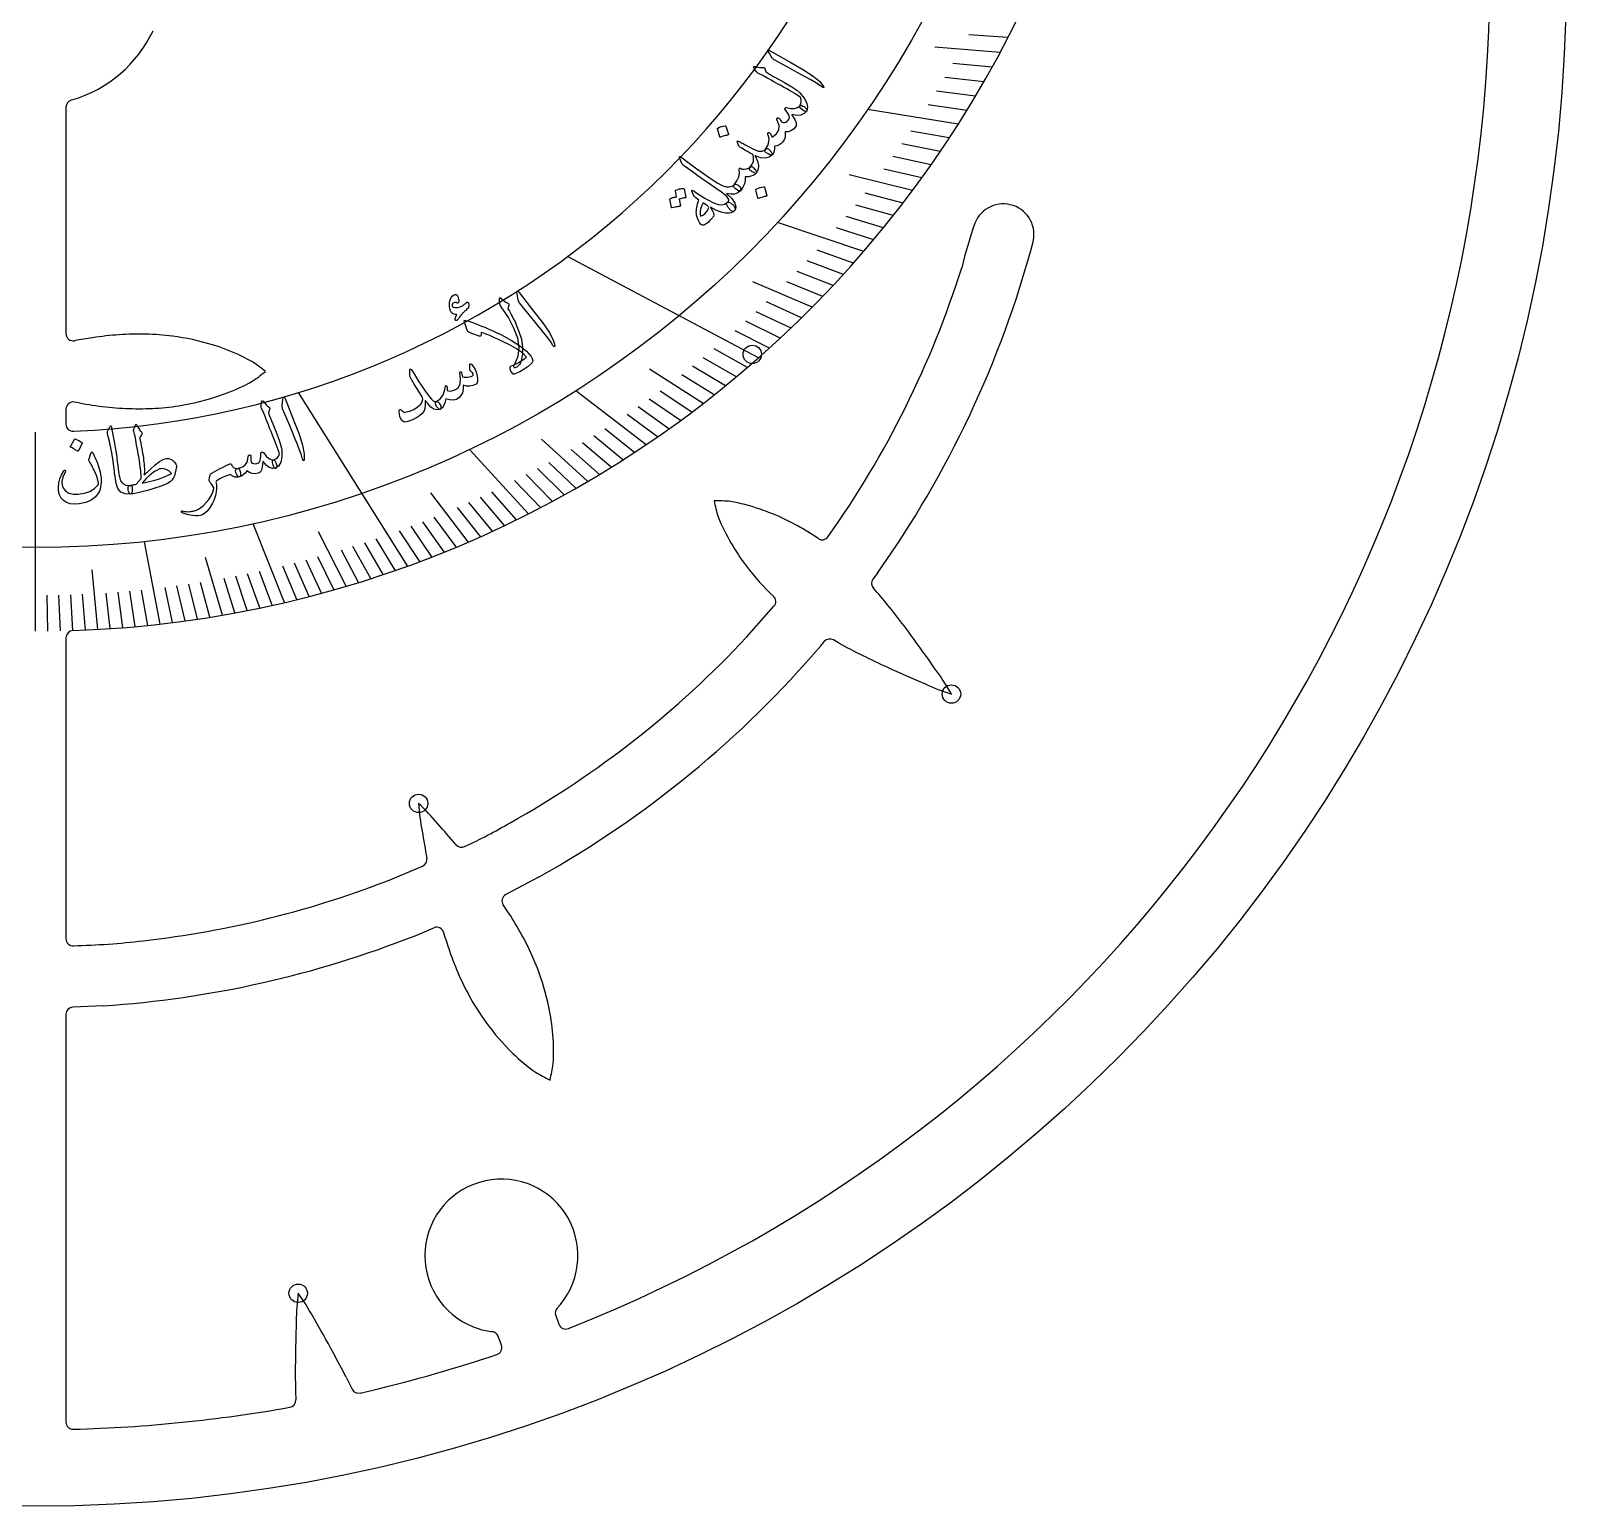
# Model space of a CAD drawing. Header units: millimetres. Extents: x -53 to 53, y -53 to 53.
# Drawn here: x -0.2 to 53.1, y -53.1 to -1.9 of the extents above; entities that cross this region are included whole.
import ezdxf

# ---------------------------------------------------------------- set-up
doc = ezdxf.new("R2010")
doc.units = ezdxf.units.MM
for name, color, linetype in [('CUT_INNER', 6, 'Continuous'), ('CUT_OUTER', 1, 'Continuous'), ('ENGRAVE', 7, 'Continuous'), ('ENGRAVE_FINE', 8, 'Continuous'), ('TEXT', 5, 'Continuous')]:
    doc.layers.add(name, color=color, linetype=linetype)

msp = doc.modelspace()

# ---------------------------------------------------------------- linework, layer by layer
at = {"layer": 'CUT_INNER'}
for points in [[(1.062, -4.579), (1.062, -12.434)], [(1.309, -4.32), (1.242, -4.339)], [(7.065, -13.17), (7.518, -13.4), (7.522, -13.402)], [(1.518, -14.838), (1.359, -14.808)], [(1.062, -15.053), (1.062, -15.572)], [(29.206, -20.739), (29.052, -20.946)], [(24.661, -22.962), (25.616, -21.89)], [(1.062, -22.98), (1.062, -33.413)], [(27.86, -23.157), (27.681, -23.054)], [(12.415, -31.326), (13.43, -30.897)], [(17.474, -31.269), (16.317, -31.884)], [(1.062, -36.039), (1.062, -50.178)], [(2.357, -35.743), (1.301, -35.79)], [(18.212, -46.098), (18.097, -46.225)], [(18.047, -46.478), (18.16, -46.788)], [(16.164, -47.515), (16.051, -47.206)], [(10.781, -48.627), (10.984, -49.038)]]:
    msp.add_lwpolyline(points, dxfattribs=at)
for centre, radius, start, end in [((0, 0), 50.445, 291.4982, 58.0389), ((0, 15.173), 37.926, 271.9691, 359.2045), ((0, 15.173), 31.023, 272.4594, 354.6553), ((0, 0), 4.513, 286.8555, 334.707), ((1.312, -4.579), 0.25, 106.1719, 180), ((33.574, -8.996), 1.062, 343.8981, 158.431), ((48.578, -14.165), 16.93, 160.8304, 166.2849), ((0.003, -0.002), 35.817, 324.6203, 344.9685), ((0.011, -0.004), 33.684, 324.6908, 342.4684), ((1.312, -12.434), 0.25, 180, 280.8331), ((3.52, -23.55), 11.083, 97.9673, 101.2434), ((3.761, -24.683), 12.239, 93.9982, 98.3504), ((3.605, -22.485), 10.035, 88.7065, 93.9852), ((3.628, -21.339), 8.889, 82.7126, 88.6861), ((3.703, -20.765), 8.31, 72.9435, 82.727), ((3.899, -20.152), 7.667, 65.6079, 72.9967), ((3.724, -19.015), 6.777, 51.0587, 55.9136), ((4.307, -9.26), 5.798, 303.6764, 309.3513), ((4.312, -8.334), 6.586, 290.2793, 299.1679), ((1.312, -15.053), 0.25, 79.1669, 180), ((3.981, -1.084), 13.973, 259.8495, 263.6741), ((3.658, -6.45), 8.586, 274.1994, 280.4139), ((3.726, -6.817), 8.212, 280.4125, 290.4485), ((3.65, -4.056), 10.982, 263.6824, 268.5103), ((3.605, -5.671), 9.367, 268.5275, 274.178), ((1.312, -15.572), 0.25, 180.0262, 274.3662), ((30.171, -16.83), 6.777, 191.9061, 196.761), ((23.56, -24.026), 5.798, 84.5239, 90.1988), ((22.971, -24.741), 6.586, 71.1268, 80.0154), ((22.468, -26.287), 8.212, 61.2599, 71.296), ((29.795, -16.354), 6.578, 201.6769, 210.506), ((22.556, -26.158), 8.057, 55.1962, 61.3622), ((31.118, -15.61), 8.096, 210.2932, 217.1377), ((27.292, -19.334), 0.25, 236.6159, 325.9322), ((31.405, -15.392), 8.457, 217.139, 226.6523), ((29.253, -21.095), 0.25, 143.3898, 221.6617), ((19.525, -29.927), 12.89, 38.9657, 42.2472), ((25.43, -21.724), 0.25, 318.3055, 46.8302), ((10.718, -37.172), 24.293, 36.957, 39.1891), ((1.312, -22.98), 0.25, 91.9365, 180), ((-3.516, -47.894), 42.114, 35.6758, 36.9711), ((0, 0), 33.696, 299.2467, 317.0433), ((0, 0), 35.82, 299.1974, 319.5364), ((24.36, -20.748), 3.823, 319.1857, 321.7748), ((27.557, -23.271), 0.25, 60.0332, 140.8475), ((37.349, -6.049), 19.564, 240.9854, 243.7475), ((-24.941, -63.349), 68.531, 34.92329, 35.72602), ((42.541, 4.468), 31.292, 243.7394, 245.4813), ((54.856, 31.439), 60.941, 245.46999, 246.82027), ((24.735, -28.886), 8.074, 29.3221, 36.2089), ((34.222, -17.229), 8.083, 245.4823, 252.3711), ((7.773, -34.634), 8.084, 40.0589, 46.9468), ((21.358, -28.177), 8.085, 183.9048, 190.7829), ((80.337, -18.493), 67.851, 189.49754, 190.29823), ((-37.251, -74.498), 68.217, 40.53888, 41.34742), ((6.27, -11.805), 20.335, 295.0793, 300.0823), ((14.782, -29.997), 0.25, 220.3457, 295.4237), ((13.333, -30.667), 0.25, 292.8814, 10.1011), ((0, 0), 33.696, 276.3654, 291.6196), ((16.434, -32.104), 0.25, 117.9661, 214.6094), ((8.253, -37.856), 9.75, 31.3153, 35.1225), ((13.92, -33.268), 0.25, 16.238, 112.8814), ((7.252, -38.556), 10.97, 26.8806, 31.7192), ((1.312, -33.413), 0.25, 180, 272.5424), ((0.566, -6.344), 27.329, 271.5885, 276.6616), ((0.001, -0.002), 35.818, 273.7731, 291.5709), ((7.474, -18.843), 15.55, 291.486, 294.0978), ((23.945, -30.454), 10.162, 195.6611, 199.4523), ((24.74, -30.244), 10.982, 199.1062, 203.9341), ((8.687, -37.825), 9.359, 21.2036, 26.8633), ((9.53, -37.502), 8.457, 11.7153, 21.2286), ((23.262, -30.897), 9.367, 203.9512, 209.6018), ((22.582, -31.28), 8.586, 209.6231, 215.8377), ((1.312, -36.039), 0.25, 92.5424, 180), ((9.883, -37.429), 8.096, 4.8695, 11.714), ((22.279, -31.499), 8.212, 215.8362, 225.8722), ((11.397, -37.324), 6.578, 356.2532, 5.0823), ((21.161, -32.679), 6.586, 225.7031, 234.5917), ((11.262, -36.733), 6.777, 346.4824, 351.3373), ((20.322, -33.072), 5.798, 239.1002, 244.775), ((16.164, -44.409), 2.655, 320.4927, 252.9927), ((17.122, -46.76), 8.074, 172.5366, 179.4239), ((2.533, -50.421), 8.095, 28.6999, 35.5787), ((18.282, -46.393), 0.25, 137.8125, 200), ((77.543, -48.905), 68.531, 178.13833, 178.94106), ((-43.125, -77.037), 60.941, 28.68504, 30.03531), ((18.395, -46.703), 0.25, 200, 291.6211), ((16.111, -44.619), 2.439, 252.7435, 263.9386), ((15.816, -47.291), 0.25, 20, 81.5625), ((51.13, -48.454), 42.114, 178.8909, 180.1861), ((-17.112, -62.811), 31.292, 26.9544, 28.6963), ((0.026, -0.101), 50.341, 283.3577, 288.5101), ((15.929, -47.6), 0.25, 288.457, 20), ((30.124, -48.559), 21.108, 180.0876, 182.3177), ((8.784, -49.42), 0.25, 280.0195, 1.8502), ((11.208, -48.927), 0.25, 206.2748, 282.832), ((3.971, -16.952), 33.035, 282.7538, 283.4529), ((0.007, -0.069), 50.376, 271.4925, 280.0839), ((1.312, -50.178), 0.25, 180, 271.582)]:
    msp.add_arc(centre, radius, start, end, dxfattribs=at)
at = {"layer": 'CUT_OUTER'}
msp.add_circle((0, 0), 53.1, dxfattribs=at)
at = {"layer": 'ENGRAVE'}
for points in [[(32.007, -5.172), (28.867, -4.665)], [(28.731, -9.584), (25.737, -8.585)], [(25.084, -13.273), (18.454, -9.764)], [(12.907, -20.489), (9.121, -14.479)], [(21.18, -16.288), (18.745, -14.415)], [(0, -22.753), (0, -15.85)], [(17.101, -18.678), (15.061, -16.45)], [(8.64, -21.755), (7.557, -19.029)], [(4.33, -22.505), (3.78, -19.649)]]:
    msp.add_lwpolyline(points, dxfattribs=at)
for centre, radius in [((0, 15.174), 35.027), ((24.865, -13.154), 0.319), ((31.775, -24.933), 0.319), ((13.292, -28.726), 0.319), ((9.116, -45.711), 0.319)]:
    msp.add_circle(centre, radius, dxfattribs=at)
at = {"layer": 'ENGRAVE_FINE'}
for points in [[(33.733, -2.162), (32.376, -2.075)], [(33.46, -2.683), (31.196, -2.501)], [(33.181, -3.196), (31.828, -3.066)], [(32.896, -3.702), (31.546, -3.55)], [(32.605, -4.2), (31.258, -4.026)], [(32.309, -4.69), (30.965, -4.495)], [(31.388, -6.114), (30.058, -5.855)], [(31.7, -5.647), (30.365, -5.409)], [(31.071, -6.574), (29.746, -6.294)], [(30.75, -7.027), (29.43, -6.725)], [(30.424, -7.471), (28.23, -6.932)], [(29.759, -8.338), (28.459, -7.974)], [(30.094, -7.909), (28.786, -7.565)], [(29.42, -8.761), (28.127, -8.376)], [(29.078, -9.176), (27.792, -8.77)], [(28.381, -9.985), (27.112, -9.538)], [(28.027, -10.378), (26.767, -9.911)], [(26.946, -11.516), (24.889, -10.636)], [(27.31, -11.143), (26.068, -10.637)], [(27.67, -10.764), (26.419, -10.277)], [(26.21, -12.239), (24.999, -11.674)], [(26.579, -11.881), (25.358, -11.335)], [(25.837, -12.591), (24.637, -12.006)], [(25.462, -12.935), (24.273, -12.331)], [(24.321, -13.928), (23.168, -13.268)], [(24.704, -13.604), (23.539, -12.962)], [(23.158, -14.861), (21.3, -13.669)], [(23.936, -14.246), (22.796, -13.567)], [(23.548, -14.557), (22.422, -13.86)], [(22.373, -15.451), (21.288, -14.702)], [(22.767, -15.159), (21.667, -14.428)], [(21.579, -16.015), (20.524, -15.232)], [(21.977, -15.736), (20.906, -14.97)], [(20.779, -16.554), (19.754, -15.737)], [(19.158, -17.558), (17.556, -16.09)], [(19.566, -17.316), (18.589, -16.452)], [(19.972, -17.068), (18.978, -16.219)], [(20.376, -16.814), (19.367, -15.981)], [(18.749, -17.794), (17.806, -16.899)], [(17.515, -18.466), (16.624, -17.527)], [(17.928, -18.248), (17.019, -17.323)], [(18.339, -18.024), (17.413, -17.114)], [(15.016, -19.654), (13.717, -17.954)], [(16.27, -19.085), (15.434, -18.105)], [(16.686, -18.885), (15.832, -17.918)], [(15.435, -19.47), (14.637, -18.463)], [(15.853, -19.28), (15.036, -18.287)], [(13.753, -20.171), (13.034, -19.116)], [(14.175, -20.004), (13.436, -18.961)], [(14.596, -19.832), (13.837, -18.8)], [(10.781, -21.188), (9.825, -19.309)], [(12.059, -20.785), (11.422, -19.687)], [(12.483, -20.639), (11.825, -19.552)], [(13.331, -20.333), (12.632, -19.267)], [(6.489, -22.194), (5.904, -20.192)], [(10.354, -21.312), (9.802, -20.176)], [(11.207, -21.059), (10.613, -19.942)], [(11.633, -20.924), (11.017, -19.817)], [(2.166, -22.691), (1.969, -20.628)], [(7.78, -21.946), (7.361, -20.764)], [(8.21, -21.853), (7.769, -20.678)], [(9.069, -21.652), (8.583, -20.492)], [(9.498, -21.544), (8.99, -20.392)], [(9.926, -21.431), (9.396, -20.286)], [(4.762, -22.453), (4.503, -21.233)], [(5.194, -22.395), (4.912, -21.18)], [(5.626, -22.333), (5.321, -21.122)], [(6.057, -22.266), (5.729, -21.06)], [(6.92, -22.116), (6.546, -20.921)], [(7.35, -22.034), (6.954, -20.845)], [(0.433, -22.75), (0.41, -21.508)], [(0.867, -22.743), (0.819, -21.501)], [(1.3, -22.73), (1.229, -21.489)], [(1.733, -22.713), (1.638, -21.474)], [(2.599, -22.663), (2.457, -21.428)], [(3.032, -22.631), (2.867, -21.398)], [(3.465, -22.594), (3.276, -21.364)], [(3.897, -22.552), (3.685, -21.325)]]:
    msp.add_lwpolyline(points, dxfattribs=at)
at = {"layer": 'TEXT'}
for points in [[(25.448, -2.7), (25.415, -2.639), (25.411, -2.607), (25.437, -2.603), (25.492, -2.626), (26.206, -3.033), (26.644, -3.282), (26.98, -3.502), (27.212, -3.694), (27.34, -3.858), (27.347, -3.877), (27.349, -3.89), (27.345, -3.898), (27.335, -3.901), (27.324, -3.9), (27.311, -3.896), (27.297, -3.889), (27.281, -3.879), (27.163, -3.796), (27.033, -3.714), (26.892, -3.632), (26.741, -3.55), (26.702, -3.528), (26.595, -3.47), (26.422, -3.375), (26.181, -3.243), (25.646, -2.953), (25.619, -2.935), (25.596, -2.917), (25.576, -2.897), (25.561, -2.877)], [(25.015, -3.358), (24.983, -3.309), (24.959, -3.27), (24.94, -3.241), (24.928, -3.223), (24.92, -3.211), (24.917, -3.2), (24.918, -3.189), (24.922, -3.18), (24.931, -3.172), (24.942, -3.167), (24.954, -3.167), (24.97, -3.171), (25.043, -3.193), (25.114, -3.205), (25.182, -3.209), (25.247, -3.205), (25.267, -3.205), (25.284, -3.213), (25.297, -3.229), (25.307, -3.253), (25.349, -3.371), (25.39, -3.394), (25.429, -3.417), (25.468, -3.44), (25.506, -3.462), (25.544, -3.483), (25.581, -3.504), (25.617, -3.525), (25.653, -3.545), (25.982, -3.729), (26.236, -3.879), (26.413, -3.995), (26.513, -4.077), (26.666, -4.266), (26.756, -4.436), (26.786, -4.585), (26.753, -4.714), (26.751, -4.717), (26.749, -4.72), (26.747, -4.723), (26.745, -4.725), (26.718, -4.73), (26.676, -4.715), (26.619, -4.679), (26.546, -4.623), (26.521, -4.601), (26.507, -4.578), (26.504, -4.556), (26.512, -4.535), (26.549, -4.456), (26.567, -4.381), (26.565, -4.309), (26.543, -4.24), (26.485, -4.201), (26.418, -4.158), (26.341, -4.111), (26.256, -4.061), (26.162, -4.006), (26.06, -3.948), (25.95, -3.887), (25.831, -3.821), (25.716, -3.755), (25.612, -3.697), (25.519, -3.645), (25.438, -3.6), (25.369, -3.562), (25.312, -3.53), (25.266, -3.504), (25.233, -3.484), (25.061, -3.397), (25.045, -3.386), (25.032, -3.376), (25.022, -3.367), (25.015, -3.358)], [(25.414, -5.554), (25.407, -5.534), (25.402, -5.516), (25.402, -5.5), (25.405, -5.486), (25.411, -5.474), (25.42, -5.466), (25.432, -5.461), (25.447, -5.46), (25.463, -5.464), (25.478, -5.473), (25.492, -5.489), (25.505, -5.511), (25.51, -5.524), (25.515, -5.536), (25.521, -5.549), (25.528, -5.562), (25.534, -5.575), (25.54, -5.589), (25.546, -5.603), (25.551, -5.618), (25.707, -5.502), (25.79, -5.366), (25.799, -5.212), (25.735, -5.04), (25.727, -5.021), (25.723, -5.003), (25.721, -4.988), (25.723, -4.975), (25.728, -4.963), (25.737, -4.954), (25.748, -4.949), (25.762, -4.946), (25.777, -4.948), (25.791, -4.955), (25.804, -4.967), (25.817, -4.985), (25.845, -5.029), (25.871, -5.063), (25.894, -5.088), (25.915, -5.104), (25.951, -5.117), (25.989, -5.116), (26.03, -5.1), (26.073, -5.069), (26.112, -5.03), (26.138, -4.99), (26.152, -4.95), (26.153, -4.91), (26.14, -4.864), (26.111, -4.808), (26.065, -4.74), (26.004, -4.66), (25.997, -4.65), (25.995, -4.639), (25.998, -4.626), (26.007, -4.612), (26.018, -4.6), (26.03, -4.593), (26.043, -4.59), (26.056, -4.591), (26.205, -4.622), (26.331, -4.622), (26.434, -4.593), (26.514, -4.532), (26.533, -4.521), (26.557, -4.519), (26.587, -4.526), (26.623, -4.542), (26.66, -4.562), (26.692, -4.583), (26.717, -4.606), (26.737, -4.63), (26.753, -4.655), (26.761, -4.678), (26.762, -4.696), (26.756, -4.712), (26.661, -4.803), (26.545, -4.855), (26.407, -4.867), (26.247, -4.837), (26.239, -4.836), (26.234, -4.837), (26.234, -4.842), (26.237, -4.851), (26.293, -4.933), (26.337, -5.004), (26.368, -5.063), (26.387, -5.111), (26.394, -5.152), (26.393, -5.192), (26.384, -5.228), (26.366, -5.263), (26.291, -5.348), (26.205, -5.406), (26.109, -5.436), (26.003, -5.44), (26.012, -5.536), (26.001, -5.627), (25.97, -5.712), (25.919, -5.79), (25.856, -5.854), (25.788, -5.899), (25.715, -5.925), (25.636, -5.931), (25.637, -6.019), (25.624, -6.099), (25.597, -6.17), (25.556, -6.231), (25.526, -6.245), (25.48, -6.235), (25.416, -6.203), (25.334, -6.147), (25.314, -6.125), (25.305, -6.1), (25.309, -6.071), (25.325, -6.038), (25.404, -5.906), (25.445, -5.781), (25.449, -5.664), (25.414, -5.554)], [(23.659, -5.331), (23.659, -5.325), (23.661, -5.319), (23.665, -5.314), (23.671, -5.307), (23.732, -5.278), (23.794, -5.254), (23.859, -5.237), (23.926, -5.226), (23.934, -5.227), (23.941, -5.229), (23.945, -5.234), (23.948, -5.241), (24.042, -5.521), (24.043, -5.53), (24.04, -5.536), (24.031, -5.541), (24.019, -5.544), (24.008, -5.546), (23.991, -5.551), (23.968, -5.557), (23.939, -5.565), (23.904, -5.575), (23.862, -5.587), (23.814, -5.601), (23.759, -5.618), (23.751, -5.62), (23.745, -5.619), (23.742, -5.616), (23.74, -5.61)], [(24.433, -5.963), (24.423, -5.952), (24.411, -5.934), (24.397, -5.908), (24.382, -5.875), (24.369, -5.841), (24.358, -5.814), (24.35, -5.793), (24.346, -5.778), (24.348, -5.76), (24.358, -5.752), (24.375, -5.753), (24.401, -5.765), (24.417, -5.774), (24.437, -5.785), (24.46, -5.797), (24.487, -5.811), (24.517, -5.826), (24.549, -5.844), (24.583, -5.863), (24.62, -5.884), (24.779, -5.967), (24.907, -6.031), (25.006, -6.076), (25.076, -6.101), (25.147, -6.111), (25.212, -6.104), (25.272, -6.08), (25.325, -6.038), (25.34, -6.026), (25.357, -6.019), (25.375, -6.016), (25.395, -6.018), (25.417, -6.024), (25.438, -6.036), (25.458, -6.054), (25.476, -6.077), (25.52, -6.134), (25.548, -6.178), (25.56, -6.211), (25.556, -6.231), (25.447, -6.316), (25.313, -6.35), (25.154, -6.333), (24.972, -6.264), (24.965, -6.262), (24.961, -6.263), (24.96, -6.265), (24.963, -6.27), (25.044, -6.447), (25.079, -6.605), (25.07, -6.743), (25.015, -6.862), (25.004, -6.871), (24.991, -6.876), (24.975, -6.875), (24.955, -6.868), (24.93, -6.856), (24.9, -6.839), (24.864, -6.817), (24.823, -6.792), (24.786, -6.762), (24.768, -6.73), (24.77, -6.697), (24.789, -6.663), (24.862, -6.554), (24.904, -6.447), (24.914, -6.339), (24.894, -6.232), (24.886, -6.224), (24.867, -6.212), (24.837, -6.195), (24.794, -6.173), (24.768, -6.16), (24.737, -6.143), (24.7, -6.122), (24.657, -6.097), (24.61, -6.069), (24.556, -6.037), (24.498, -6.001), (24.433, -5.963)], [(24.022, -8.041), (23.992, -7.988), (23.977, -7.945), (23.977, -7.912), (23.992, -7.889), (24.02, -7.864), (24.039, -7.841), (24.05, -7.82), (24.053, -7.801), (24.034, -7.746), (23.985, -7.683), (23.906, -7.611), (23.799, -7.531), (23.539, -7.351), (23.309, -7.19), (23.108, -7.048), (22.935, -6.925), (22.791, -6.822), (22.676, -6.739), (22.588, -6.677), (22.529, -6.634), (22.492, -6.604), (22.462, -6.578), (22.44, -6.554), (22.426, -6.534), (22.35, -6.363), (22.34, -6.316), (22.342, -6.29), (22.358, -6.285), (22.386, -6.301), (22.681, -6.522), (22.945, -6.715), (23.177, -6.881), (23.376, -7.018), (23.542, -7.129), (23.676, -7.213), (23.777, -7.271), (23.845, -7.302), (23.973, -7.337), (24.081, -7.343), (24.17, -7.321), (24.24, -7.271), (24.262, -7.255), (24.29, -7.25), (24.323, -7.256), (24.361, -7.273), (24.392, -7.292), (24.419, -7.316), (24.442, -7.345), (24.46, -7.378), (24.47, -7.409), (24.474, -7.436), (24.471, -7.458), (24.46, -7.475), (24.366, -7.551), (24.254, -7.592), (24.124, -7.598), (23.977, -7.571), (24.154, -7.749), (24.261, -7.905), (24.299, -8.037), (24.269, -8.146), (24.253, -8.166), (24.237, -8.181), (24.22, -8.191), (24.202, -8.196), (24.18, -8.195), (24.158, -8.188), (24.134, -8.173), (24.111, -8.151), (24.099, -8.137), (24.087, -8.123), (24.076, -8.109), (24.064, -8.096), (24.053, -8.082), (24.042, -8.069), (24.032, -8.055), (24.022, -8.041)], [(24.789, -6.663), (24.813, -6.648), (24.833, -6.639), (24.848, -6.636), (24.859, -6.639), (24.872, -6.647), (24.886, -6.658), (24.902, -6.673), (24.919, -6.692), (24.971, -6.755), (25.004, -6.804), (25.019, -6.839), (25.015, -6.862), (24.944, -6.922), (24.855, -6.965), (24.746, -6.991), (24.619, -7), (24.621, -7.119), (24.595, -7.239), (24.541, -7.358), (24.458, -7.478), (24.445, -7.487), (24.43, -7.49), (24.412, -7.486), (24.391, -7.476), (24.27, -7.401), (24.256, -7.392), (24.245, -7.38), (24.235, -7.363), (24.228, -7.343), (24.224, -7.324), (24.225, -7.307), (24.229, -7.29), (24.237, -7.274), (24.334, -7.131), (24.395, -6.998), (24.42, -6.873), (24.41, -6.757), (24.407, -6.743), (24.408, -6.729), (24.413, -6.716), (24.421, -6.705), (24.431, -6.696), (24.442, -6.693), (24.453, -6.695), (24.464, -6.702), (24.473, -6.71), (24.482, -6.716), (24.491, -6.721), (24.498, -6.724), (24.586, -6.727), (24.664, -6.717), (24.732, -6.696), (24.789, -6.663)], [(22.202, -7.484), (22.202, -7.479), (22.204, -7.473), (22.209, -7.467), (22.216, -7.462), (22.247, -7.448), (22.279, -7.436), (22.31, -7.426), (22.342, -7.417), (22.375, -7.409), (22.408, -7.404), (22.441, -7.4), (22.476, -7.397), (22.484, -7.398), (22.491, -7.402), (22.496, -7.408), (22.499, -7.416), (22.567, -7.707), (22.566, -7.712), (22.561, -7.717), (22.553, -7.72), (22.541, -7.723), (22.532, -7.723), (22.517, -7.726), (22.498, -7.729), (22.474, -7.734), (22.445, -7.741), (22.411, -7.749), (22.371, -7.759), (22.326, -7.77), (22.373, -7.998), (22.374, -8.006), (22.369, -8.012), (22.361, -8.017), (22.348, -8.018), (22.336, -8.02), (22.319, -8.023), (22.295, -8.027), (22.265, -8.033), (22.229, -8.039), (22.186, -8.048), (22.137, -8.059), (22.08, -8.071), (22.073, -8.071), (22.068, -8.069), (22.065, -8.065), (22.064, -8.059), (22.011, -7.772), (22.011, -7.766), (22.013, -7.76), (22.018, -7.755), (22.025, -7.749), (22.051, -7.737), (22.077, -7.726), (22.104, -7.717), (22.131, -7.71), (22.159, -7.703), (22.186, -7.699), (22.214, -7.695), (22.242, -7.693)], [(24.99, -7.45), (24.99, -7.444), (24.992, -7.438), (24.997, -7.432), (25.004, -7.425), (25.068, -7.393), (25.134, -7.368), (25.202, -7.349), (25.272, -7.337), (25.28, -7.337), (25.287, -7.34), (25.292, -7.345), (25.294, -7.352), (25.375, -7.643), (25.375, -7.651), (25.371, -7.658), (25.362, -7.663), (25.349, -7.667), (25.337, -7.669), (25.319, -7.674), (25.295, -7.681), (25.265, -7.689), (25.228, -7.7), (25.184, -7.714), (25.134, -7.729), (25.076, -7.748), (25.068, -7.75), (25.062, -7.749), (25.058, -7.745), (25.057, -7.739)], [(23.557, -7.91), (23.684, -7.954), (23.799, -7.965), (23.902, -7.943), (23.992, -7.889), (24.017, -7.875), (24.047, -7.872), (24.081, -7.881), (24.118, -7.902), (24.136, -7.915), (24.154, -7.929), (24.171, -7.944), (24.188, -7.959), (24.205, -7.976), (24.22, -7.994), (24.234, -8.013), (24.246, -8.034), (24.265, -8.07), (24.276, -8.1), (24.278, -8.124), (24.271, -8.143), (24.231, -8.184), (24.186, -8.217), (24.135, -8.241), (24.078, -8.257), (23.939, -8.259), (23.782, -8.223), (23.607, -8.151), (23.413, -8.042), (23.48, -8.155), (23.519, -8.248), (23.531, -8.321), (23.516, -8.374), (23.501, -8.396), (23.484, -8.418), (23.465, -8.441), (23.445, -8.464), (23.423, -8.488), (23.398, -8.512), (23.372, -8.537), (23.344, -8.563), (23.291, -8.609), (23.248, -8.641), (23.214, -8.661), (23.19, -8.667), (23.14, -8.667), (23.099, -8.655), (23.068, -8.634), (23.046, -8.602), (22.994, -8.487), (22.957, -8.395), (22.934, -8.327), (22.926, -8.281), (22.925, -8.229), (22.927, -8.175), (22.933, -8.118), (22.942, -8.059), (22.955, -7.998), (22.971, -7.934), (22.99, -7.868), (23.013, -7.8), (22.904, -7.72), (22.892, -7.709), (22.881, -7.7), (22.87, -7.691), (22.861, -7.683), (22.853, -7.675), (22.846, -7.668), (22.841, -7.661), (22.838, -7.654), (22.774, -7.496), (22.768, -7.472), (22.779, -7.463), (22.805, -7.469), (22.846, -7.489), (22.941, -7.557), (23.035, -7.62), (23.126, -7.678), (23.216, -7.732), (23.305, -7.783), (23.391, -7.829), (23.475, -7.871), (23.557, -7.91)], [(23.16, -7.899), (23.148, -7.921), (23.136, -7.944), (23.124, -7.968), (23.112, -7.994), (23.101, -8.02), (23.091, -8.049), (23.082, -8.079), (23.074, -8.112), (23.067, -8.143), (23.061, -8.175), (23.058, -8.206), (23.057, -8.237), (23.058, -8.267), (23.061, -8.297), (23.066, -8.327), (23.074, -8.355), (23.153, -8.326), (23.226, -8.273), (23.292, -8.196), (23.351, -8.095), (23.355, -8.073), (23.349, -8.05), (23.335, -8.025), (23.311, -7.998)], [(15.003, -11.562), (14.971, -11.589), (14.942, -11.614), (14.915, -11.637), (14.89, -11.659), (14.868, -11.679), (14.849, -11.697), (14.833, -11.713), (14.819, -11.729), (14.806, -11.744), (14.79, -11.764), (14.772, -11.787), (14.752, -11.813), (14.728, -11.844), (14.702, -11.878), (14.674, -11.916), (14.644, -11.957), (14.63, -11.972), (14.616, -11.98), (14.601, -11.981), (14.585, -11.974), (14.563, -11.948), (14.562, -11.906), (14.579, -11.847), (14.615, -11.772), (14.554, -11.769), (14.504, -11.758), (14.463, -11.738), (14.433, -11.711), (14.396, -11.647), (14.373, -11.569), (14.364, -11.477), (14.368, -11.37), (14.387, -11.266), (14.419, -11.184), (14.464, -11.123), (14.523, -11.083), (14.563, -11.073), (14.598, -11.08), (14.627, -11.103), (14.651, -11.142), (14.669, -11.189), (14.681, -11.234), (14.687, -11.278), (14.687, -11.321), (14.681, -11.354), (14.67, -11.373), (14.653, -11.379), (14.63, -11.371), (14.601, -11.357), (14.572, -11.351), (14.545, -11.352), (14.518, -11.361), (14.492, -11.374), (14.473, -11.393), (14.46, -11.415), (14.453, -11.441), (14.453, -11.469), (14.46, -11.491), (14.475, -11.507), (14.497, -11.516), (14.569, -11.529), (14.647, -11.525), (14.729, -11.504), (14.817, -11.466), (14.824, -11.462), (14.832, -11.457), (14.84, -11.45), (14.849, -11.443), (14.858, -11.435), (14.868, -11.426), (14.879, -11.416), (14.89, -11.406), (14.903, -11.395), (14.915, -11.386), (14.925, -11.377), (14.934, -11.369), (14.941, -11.362), (14.949, -11.356), (14.955, -11.351), (14.961, -11.348), (14.973, -11.342), (14.984, -11.341), (14.995, -11.343), (15.005, -11.35), (15.013, -11.356), (15.019, -11.364), (15.023, -11.371), (15.026, -11.38), (15.029, -11.447), (15.027, -11.5), (15.018, -11.538), (15.003, -11.562)], [(16.709, -11.054), (16.701, -10.986), (16.71, -10.954), (16.735, -10.96), (16.777, -11.002), (17.282, -11.651), (17.592, -12.049), (17.818, -12.38), (17.96, -12.646), (18.016, -12.847), (18.015, -12.867), (18.011, -12.88), (18.005, -12.885), (17.995, -12.884), (17.985, -12.879), (17.974, -12.87), (17.964, -12.859), (17.953, -12.844), (17.875, -12.722), (17.787, -12.596), (17.688, -12.467), (17.579, -12.334), (17.551, -12.298), (17.475, -12.204), (17.351, -12.05), (17.179, -11.836), (16.795, -11.363), (16.777, -11.337), (16.762, -11.311), (16.752, -11.286), (16.745, -11.261)], [(16.85, -13.381), (16.827, -13.446), (16.793, -13.502), (16.749, -13.551), (16.695, -13.592), (16.66, -13.609), (16.633, -13.618), (16.614, -13.617), (16.602, -13.607), (16.597, -13.588), (16.6, -13.564), (16.612, -13.533), (16.632, -13.497), (16.751, -13.217), (16.784, -12.914), (16.733, -12.588), (16.598, -12.239), (16.505, -12.056), (16.405, -11.877), (16.297, -11.704), (16.183, -11.534), (16.149, -11.485), (16.126, -11.445), (16.111, -11.413), (16.106, -11.389), (16.105, -11.355), (16.103, -11.325), (16.102, -11.299), (16.1, -11.276), (16.099, -11.257), (16.098, -11.242), (16.097, -11.231), (16.097, -11.223), (16.099, -11.211), (16.103, -11.203), (16.109, -11.196), (16.116, -11.192), (16.126, -11.19), (16.135, -11.191), (16.143, -11.194), (16.149, -11.199), (16.216, -11.262), (16.273, -11.31), (16.322, -11.344), (16.361, -11.363), (16.391, -11.375), (16.41, -11.394), (16.418, -11.417), (16.417, -11.446), (16.391, -11.576), (16.442, -11.656), (16.492, -11.741), (16.541, -11.831), (16.589, -11.926), (16.636, -12.026), (16.682, -12.131), (16.728, -12.241), (16.773, -12.356), (16.856, -12.626), (16.897, -12.887), (16.895, -13.139), (16.85, -13.381)], [(16.495, -13.564), (16.601, -13.515), (16.695, -13.468), (16.779, -13.424), (16.851, -13.382), (16.912, -13.343), (16.963, -13.307), (17.003, -13.275), (17.033, -13.245), (16.904, -13.112), (16.714, -12.974), (16.463, -12.83), (16.153, -12.678), (16.035, -12.624), (15.927, -12.575), (15.828, -12.53), (15.737, -12.491), (15.655, -12.458), (15.582, -12.43), (15.519, -12.407), (15.464, -12.39), (15.464, -12.49), (15.451, -12.509), (15.435, -12.52), (15.414, -12.522), (15.39, -12.516), (15.076, -12.407), (15.044, -12.391), (15.017, -12.37), (14.996, -12.343), (14.98, -12.311), (14.88, -12.034), (14.873, -12.015), (14.872, -11.999), (14.875, -11.987), (14.882, -11.98), (14.934, -11.976), (15.032, -11.999), (15.177, -12.049), (15.37, -12.125), (15.478, -12.169), (15.584, -12.213), (15.687, -12.257), (15.787, -12.301), (15.885, -12.345), (15.98, -12.39), (16.073, -12.434), (16.163, -12.479), (16.514, -12.671), (16.804, -12.857), (17.03, -13.041), (17.191, -13.224), (17.232, -13.297), (17.25, -13.361), (17.246, -13.415), (17.218, -13.461), (17.095, -13.571), (16.955, -13.67), (16.8, -13.756), (16.628, -13.831), (16.612, -13.837), (16.598, -13.839), (16.585, -13.838), (16.575, -13.834), (16.522, -13.785), (16.486, -13.732), (16.469, -13.675), (16.469, -13.614), (16.473, -13.594), (16.478, -13.579), (16.485, -13.569), (16.495, -13.564)], [(13.909, -14.791), (13.936, -14.791), (13.961, -14.8), (13.985, -14.816), (14.007, -14.841), (14.029, -14.874), (14.046, -14.907), (14.059, -14.941), (14.066, -14.976), (14.068, -15.007), (14.063, -15.032), (14.053, -15.051), (14.036, -15.063), (13.931, -15.081), (13.826, -15.053), (13.719, -14.978), (13.61, -14.858), (13.593, -14.836), (13.579, -14.818), (13.566, -14.802), (13.556, -14.789), (13.549, -14.779), (13.543, -14.771), (13.54, -14.767), (13.539, -14.766), (13.53, -14.759), (13.524, -14.758), (13.522, -14.764), (13.522, -14.777), (13.522, -14.917), (13.505, -15.035), (13.47, -15.131), (13.417, -15.204), (13.327, -15.282), (13.214, -15.355), (13.078, -15.423), (12.917, -15.485), (12.798, -15.498), (12.708, -15.444), (12.647, -15.323), (12.614, -15.138), (12.615, -15.114), (12.619, -15.094), (12.628, -15.079), (12.64, -15.069), (12.655, -15.065), (12.67, -15.067), (12.685, -15.075), (12.7, -15.091), (12.733, -15.124), (12.764, -15.146), (12.796, -15.158), (12.827, -15.157), (12.982, -15.117), (13.122, -15.06), (13.246, -14.985), (13.353, -14.893), (13.394, -14.841), (13.421, -14.784), (13.434, -14.721), (13.432, -14.652), (13.419, -14.626), (13.383, -14.566), (13.324, -14.472), (13.243, -14.345), (13.201, -14.277), (13.163, -14.216), (13.129, -14.161), (13.099, -14.112), (13.074, -14.07), (13.053, -14.036), (13.036, -14.009), (13.023, -13.99), (13.007, -13.96), (12.995, -13.932), (12.988, -13.906), (12.986, -13.883), (12.986, -13.852), (12.987, -13.824), (12.987, -13.798), (12.987, -13.774), (12.987, -13.752), (12.987, -13.732), (12.987, -13.715), (12.986, -13.7), (12.986, -13.687), (12.99, -13.677), (12.996, -13.67), (13.005, -13.665), (13.018, -13.665), (13.029, -13.667), (13.038, -13.674), (13.046, -13.684), (13.134, -13.831), (13.22, -13.97), (13.302, -14.101), (13.382, -14.223), (13.458, -14.336), (13.531, -14.441), (13.601, -14.538), (13.667, -14.627), (13.735, -14.706), (13.798, -14.76), (13.856, -14.789), (13.909, -14.791)], [(15.072, -13.489), (15.076, -13.481), (15.084, -13.479), (15.097, -13.482), (15.114, -13.49), (15.136, -13.507), (15.161, -13.535), (15.188, -13.574), (15.218, -13.624), (15.25, -13.681), (15.277, -13.74), (15.299, -13.799), (15.316, -13.859), (15.338, -13.981), (15.341, -14.076), (15.324, -14.143), (15.288, -14.183), (15.179, -14.231), (15.067, -14.254), (14.953, -14.252), (14.835, -14.223), (14.834, -14.362), (14.81, -14.482), (14.763, -14.582), (14.693, -14.664), (14.603, -14.718), (14.497, -14.741), (14.374, -14.732), (14.236, -14.692), (14.204, -14.829), (14.16, -14.936), (14.104, -15.014), (14.036, -15.063), (14.017, -15.062), (13.991, -15.044), (13.958, -15.008), (13.918, -14.956), (13.887, -14.9), (13.875, -14.854), (13.883, -14.818), (13.909, -14.791), (14.035, -14.693), (14.129, -14.574), (14.191, -14.433), (14.22, -14.27), (14.221, -14.262), (14.224, -14.254), (14.228, -14.249), (14.233, -14.245), (14.241, -14.242), (14.248, -14.242), (14.256, -14.243), (14.263, -14.246), (14.274, -14.26), (14.281, -14.291), (14.283, -14.337), (14.282, -14.4), (14.334, -14.422), (14.4, -14.425), (14.479, -14.409), (14.572, -14.373), (14.671, -14.296), (14.73, -14.173), (14.748, -14.005), (14.726, -13.792), (14.724, -13.781), (14.725, -13.773), (14.728, -13.767), (14.733, -13.762), (14.741, -13.759), (14.75, -13.758), (14.758, -13.758), (14.765, -13.761), (14.773, -13.766), (14.779, -13.773), (14.783, -13.78), (14.786, -13.787), (14.82, -13.928), (14.871, -13.941), (14.927, -13.947), (14.988, -13.945), (15.054, -13.936), (15.115, -13.92), (15.158, -13.901), (15.182, -13.879), (15.188, -13.854), (15.18, -13.825), (15.157, -13.789), (15.121, -13.746), (15.072, -13.696), (15.066, -13.678), (15.065, -13.637), (15.066, -13.574), (15.072, -13.489)], [(7.83, -14.957), (7.837, -14.899), (7.842, -14.853), (7.845, -14.819), (7.847, -14.797), (7.849, -14.783), (7.854, -14.772), (7.861, -14.764), (7.87, -14.76), (7.882, -14.759), (7.893, -14.763), (7.903, -14.771), (7.912, -14.784), (7.956, -14.846), (8.003, -14.9), (8.053, -14.946), (8.107, -14.984), (8.122, -14.996), (8.13, -15.013), (8.131, -15.034), (8.124, -15.059), (8.082, -15.177), (8.099, -15.221), (8.115, -15.263), (8.132, -15.305), (8.148, -15.347), (8.163, -15.387), (8.179, -15.426), (8.194, -15.465), (8.209, -15.503), (8.35, -15.853), (8.453, -16.129), (8.518, -16.33), (8.544, -16.457), (8.544, -16.701), (8.509, -16.89), (8.438, -17.024), (8.331, -17.104), (8.328, -17.105), (8.325, -17.106), (8.322, -17.107), (8.318, -17.108), (8.294, -17.095), (8.271, -17.056), (8.248, -16.992), (8.227, -16.904), (8.222, -16.87), (8.225, -16.844), (8.236, -16.825), (8.256, -16.813), (8.335, -16.775), (8.396, -16.728), (8.44, -16.67), (8.466, -16.603), (8.445, -16.536), (8.419, -16.46), (8.389, -16.376), (8.355, -16.283), (8.316, -16.182), (8.273, -16.073), (8.226, -15.955), (8.175, -15.83), (8.126, -15.706), (8.082, -15.595), (8.043, -15.497), (8.008, -15.411), (7.978, -15.338), (7.954, -15.277), (7.934, -15.228), (7.921, -15.192), (7.842, -15.016), (7.836, -14.998), (7.832, -14.982), (7.83, -14.969), (7.83, -14.957)], [(8.581, -14.717), (8.593, -14.649), (8.61, -14.622), (8.633, -14.634), (8.661, -14.687), (8.961, -15.452), (9.146, -15.921), (9.269, -16.303), (9.329, -16.598), (9.326, -16.807), (9.32, -16.826), (9.312, -16.837), (9.304, -16.84), (9.296, -16.837), (9.287, -16.829), (9.279, -16.818), (9.273, -16.803), (9.267, -16.786), (9.226, -16.647), (9.177, -16.501), (9.119, -16.349), (9.052, -16.191), (9.036, -16.149), (8.99, -16.037), (8.915, -15.854), (8.81, -15.6), (8.576, -15.038), (8.566, -15.007), (8.559, -14.978), (8.556, -14.951), (8.557, -14.925)], [(2.593, -15.648), (2.598, -15.638), (2.603, -15.631), (2.608, -15.627), (2.613, -15.627), (2.621, -15.63), (2.629, -15.643), (2.637, -15.664), (2.644, -15.694), (2.692, -15.941), (2.733, -16.169), (2.769, -16.378), (2.798, -16.569), (2.82, -16.733), (2.841, -16.88), (2.859, -17.01), (2.875, -17.123), (2.889, -17.218), (2.9, -17.297), (2.909, -17.359), (2.915, -17.404), (2.957, -17.537), (3.031, -17.63), (3.139, -17.684), (3.28, -17.698), (3.319, -17.704), (3.346, -17.725), (3.361, -17.761), (3.363, -17.811), (3.355, -17.891), (3.343, -17.949), (3.328, -17.984), (3.31, -17.997), (3.111, -17.991), (2.96, -17.928), (2.857, -17.809), (2.801, -17.635), (2.787, -17.551), (2.774, -17.466), (2.762, -17.381), (2.75, -17.296), (2.739, -17.211), (2.728, -17.125), (2.717, -17.039), (2.706, -16.953), (2.686, -16.788), (2.665, -16.641), (2.643, -16.51), (2.62, -16.395), (2.595, -16.285), (2.568, -16.169), (2.537, -16.045), (2.504, -15.914), (2.499, -15.89), (2.498, -15.868), (2.5, -15.848), (2.506, -15.83)], [(3.468, -15.603), (3.475, -15.593), (3.481, -15.587), (3.486, -15.584), (3.491, -15.583), (3.498, -15.585), (3.504, -15.59), (3.51, -15.597), (3.516, -15.607), (3.542, -15.65), (3.565, -15.689), (3.588, -15.725), (3.609, -15.758), (3.629, -15.787), (3.648, -15.812), (3.665, -15.833), (3.682, -15.85), (3.695, -15.864), (3.7, -15.88), (3.699, -15.897), (3.69, -15.916), (3.636, -16.007), (3.63, -16.022), (3.626, -16.039), (3.626, -16.058), (3.628, -16.078), (3.657, -16.234), (3.682, -16.371), (3.703, -16.489), (3.72, -16.589), (3.734, -16.671), (3.745, -16.734), (3.752, -16.779), (3.756, -16.807), (3.765, -16.888), (3.772, -16.965), (3.776, -17.038), (3.78, -17.107), (3.781, -17.172), (3.78, -17.233), (3.779, -17.29), (3.775, -17.343), (3.979, -17.143), (4.156, -16.986), (4.307, -16.872), (4.432, -16.801), (4.489, -16.779), (4.541, -16.765), (4.588, -16.761), (4.63, -16.766), (4.692, -16.788), (4.753, -16.827), (4.815, -16.884), (4.876, -16.959), (4.887, -16.978), (4.893, -17), (4.896, -17.025), (4.894, -17.055), (4.877, -17.161), (4.852, -17.264), (4.82, -17.362), (4.781, -17.456), (4.739, -17.519), (4.675, -17.578), (4.588, -17.632), (4.479, -17.681), (4.331, -17.735), (4.184, -17.785), (4.037, -17.83), (3.89, -17.872), (3.743, -17.91), (3.598, -17.944), (3.453, -17.973), (3.31, -17.997), (3.293, -17.994), (3.277, -17.982), (3.261, -17.961), (3.245, -17.93), (3.23, -17.892), (3.221, -17.854), (3.216, -17.818), (3.217, -17.782), (3.223, -17.75), (3.236, -17.725), (3.255, -17.708), (3.28, -17.698), (3.314, -17.693), (3.346, -17.688), (3.377, -17.682), (3.405, -17.676), (3.431, -17.67), (3.456, -17.664), (3.478, -17.66), (3.499, -17.656), (3.667, -17.456), (3.668, -17.448), (3.668, -17.438), (3.668, -17.425), (3.668, -17.41), (3.668, -17.393), (3.668, -17.374), (3.667, -17.352), (3.666, -17.328), (3.664, -17.302), (3.662, -17.274), (3.66, -17.245), (3.656, -17.213), (3.653, -17.18), (3.649, -17.146), (3.645, -17.11), (3.64, -17.072), (3.635, -17.03), (3.628, -16.979), (3.62, -16.921), (3.609, -16.854), (3.597, -16.779), (3.583, -16.697), (3.568, -16.608), (3.551, -16.511), (3.513, -16.296), (3.481, -16.126), (3.456, -16.002), (3.437, -15.922), (3.423, -15.871), (3.413, -15.832), (3.408, -15.806), (3.406, -15.791), (3.413, -15.762), (3.42, -15.736), (3.427, -15.71), (3.434, -15.687), (3.442, -15.665), (3.451, -15.643), (3.459, -15.623), (3.468, -15.603)], [(1.361, -16.095), (1.365, -16.091), (1.37, -16.088), (1.377, -16.087), (1.386, -16.087), (1.45, -16.111), (1.51, -16.14), (1.567, -16.175), (1.62, -16.216), (1.625, -16.223), (1.628, -16.23), (1.628, -16.236), (1.625, -16.243), (1.486, -16.504), (1.48, -16.51), (1.473, -16.512), (1.464, -16.509), (1.453, -16.502), (1.444, -16.496), (1.429, -16.487), (1.409, -16.474), (1.383, -16.459), (1.352, -16.44), (1.315, -16.418), (1.271, -16.393), (1.221, -16.365), (1.215, -16.36), (1.211, -16.355), (1.211, -16.35), (1.214, -16.345)], [(1.983, -16.564), (2.013, -16.618), (2.043, -16.675), (2.073, -16.735), (2.102, -16.797), (2.13, -16.862), (2.157, -16.931), (2.183, -17.003), (2.207, -17.078), (2.228, -17.153), (2.246, -17.228), (2.26, -17.303), (2.27, -17.377), (2.277, -17.451), (2.28, -17.525), (2.279, -17.599), (2.274, -17.673), (2.263, -17.751), (2.246, -17.824), (2.222, -17.891), (2.192, -17.953), (2.084, -18.096), (1.936, -18.209), (1.748, -18.291), (1.521, -18.341), (1.355, -18.353), (1.208, -18.337), (1.082, -18.294), (0.976, -18.225), (0.895, -18.134), (0.839, -18.026), (0.806, -17.902), (0.797, -17.762), (0.813, -17.612), (0.849, -17.468), (0.907, -17.329), (0.985, -17.195), (0.998, -17.18), (1.01, -17.171), (1.022, -17.169), (1.034, -17.174), (1.046, -17.184), (1.049, -17.198), (1.045, -17.217), (1.033, -17.241), (0.956, -17.409), (0.919, -17.559), (0.924, -17.692), (0.97, -17.807), (1.052, -17.898), (1.165, -17.961), (1.311, -17.996), (1.488, -18.002), (1.701, -17.971), (1.888, -17.905), (2.049, -17.806), (2.183, -17.672), (2.186, -17.668), (2.188, -17.661), (2.188, -17.652), (2.188, -17.642), (2.178, -17.558), (2.153, -17.462), (2.116, -17.353), (2.064, -17.231), (2.036, -17.17), (2.009, -17.113), (1.983, -17.061), (1.958, -17.012), (1.934, -16.968), (1.911, -16.929), (1.889, -16.895), (1.867, -16.865), (1.857, -16.85), (1.85, -16.835), (1.848, -16.822), (1.851, -16.809), (1.933, -16.557), (1.942, -16.542), (1.953, -16.538), (1.966, -16.545), (1.983, -16.564)], [(7.08, -17.402), (7.027, -17.411), (6.979, -17.414), (6.935, -17.412), (6.896, -17.404), (6.878, -17.398), (6.861, -17.391), (6.844, -17.381), (6.828, -17.37), (6.812, -17.358), (6.797, -17.344), (6.782, -17.33), (6.766, -17.315), (6.632, -17.364), (6.51, -17.415), (6.4, -17.468), (6.303, -17.523), (6.283, -17.54), (6.271, -17.559), (6.265, -17.582), (6.267, -17.609), (6.279, -17.715), (6.282, -17.814), (6.276, -17.905), (6.262, -17.987), (6.245, -18.052), (6.225, -18.117), (6.201, -18.181), (6.175, -18.244), (6.145, -18.307), (6.112, -18.368), (6.076, -18.428), (6.037, -18.487), (5.957, -18.589), (5.877, -18.665), (5.796, -18.717), (5.715, -18.743), (5.635, -18.752), (5.549, -18.753), (5.457, -18.745), (5.361, -18.73), (5.314, -18.719), (5.27, -18.708), (5.231, -18.697), (5.195, -18.686), (5.163, -18.675), (5.135, -18.665), (5.111, -18.656), (5.09, -18.646), (5.077, -18.638), (5.069, -18.628), (5.065, -18.616), (5.066, -18.603), (5.071, -18.591), (5.081, -18.584), (5.094, -18.583), (5.112, -18.586), (5.184, -18.599), (5.247, -18.606), (5.303, -18.609), (5.352, -18.606), (5.377, -18.603), (5.404, -18.599), (5.432, -18.595), (5.461, -18.588), (5.491, -18.581), (5.523, -18.573), (5.557, -18.564), (5.591, -18.554), (5.663, -18.521), (5.743, -18.467), (5.831, -18.391), (5.928, -18.293), (6.02, -18.18), (6.094, -18.061), (6.152, -17.935), (6.192, -17.803), (6.194, -17.797), (6.194, -17.792), (6.192, -17.788), (6.189, -17.783), (6.158, -17.723), (6.124, -17.67), (6.087, -17.624), (6.048, -17.585), (6.034, -17.558), (6.032, -17.507), (6.041, -17.431), (6.063, -17.331), (6.071, -17.311), (6.082, -17.293), (6.097, -17.279), (6.116, -17.267), (6.198, -17.223), (6.279, -17.18), (6.358, -17.139), (6.436, -17.099), (6.514, -17.061), (6.592, -17.023), (6.669, -16.988), (6.746, -16.954), (6.765, -16.948), (6.781, -16.948), (6.794, -16.955), (6.804, -16.969), (6.818, -17.002), (6.834, -17.031), (6.853, -17.056), (6.875, -17.077), (6.901, -17.092), (6.933, -17.102), (6.971, -17.107), (7.016, -17.108), (7.039, -17.112), (7.059, -17.125), (7.077, -17.146), (7.093, -17.177), (7.106, -17.212), (7.114, -17.247), (7.118, -17.284), (7.118, -17.322), (7.114, -17.354), (7.106, -17.378), (7.095, -17.394), (7.08, -17.402)], [(7.009, -17.109), (7.122, -17.078), (7.213, -17.037), (7.281, -16.988), (7.328, -16.929), (7.346, -16.887), (7.36, -16.837), (7.372, -16.777), (7.38, -16.708), (7.385, -16.687), (7.391, -16.67), (7.398, -16.658), (7.408, -16.65), (7.421, -16.644), (7.434, -16.642), (7.445, -16.645), (7.457, -16.652), (7.468, -16.664), (7.475, -16.679), (7.478, -16.696), (7.478, -16.716), (7.473, -16.768), (7.471, -16.811), (7.474, -16.845), (7.48, -16.87), (7.499, -16.903), (7.529, -16.926), (7.57, -16.939), (7.622, -16.943), (7.676, -16.937), (7.721, -16.924), (7.755, -16.904), (7.779, -16.878), (7.8, -16.83), (7.814, -16.765), (7.822, -16.682), (7.824, -16.581), (7.825, -16.569), (7.831, -16.559), (7.843, -16.551), (7.86, -16.545), (7.876, -16.543), (7.891, -16.544), (7.902, -16.55), (7.912, -16.559), (8.004, -16.678), (8.093, -16.759), (8.178, -16.804), (8.26, -16.812), (8.278, -16.816), (8.299, -16.832), (8.32, -16.86), (8.342, -16.901), (8.356, -16.935), (8.365, -16.969), (8.37, -17.002), (8.37, -17.036), (8.367, -17.062), (8.36, -17.082), (8.349, -17.096), (8.335, -17.103), (8.224, -17.111), (8.115, -17.074), (8.009, -16.994), (7.906, -16.871), (7.9, -16.864), (7.896, -16.863), (7.892, -16.866), (7.889, -16.875), (7.882, -16.972), (7.872, -17.054), (7.857, -17.12), (7.84, -17.172), (7.819, -17.209), (7.794, -17.239), (7.764, -17.262), (7.729, -17.278), (7.618, -17.297), (7.516, -17.288), (7.423, -17.251), (7.338, -17.187), (7.277, -17.267), (7.212, -17.33), (7.144, -17.375), (7.073, -17.403), (7.053, -17.403), (7.034, -17.393), (7.014, -17.374), (6.995, -17.345), (6.952, -17.253), (6.94, -17.183), (6.959, -17.135), (7.009, -17.109)], [(4.358, -17.114), (4.341, -17.117), (4.325, -17.122), (4.308, -17.127), (4.29, -17.134), (4.136, -17.219), (3.987, -17.328), (3.843, -17.462), (3.702, -17.62), (3.857, -17.587), (4.004, -17.552), (4.142, -17.515), (4.271, -17.477), (4.392, -17.435), (4.505, -17.392), (4.609, -17.346), (4.704, -17.299), (4.713, -17.294), (4.717, -17.288), (4.716, -17.281), (4.711, -17.274), (4.627, -17.197), (4.54, -17.145), (4.451, -17.117), (4.358, -17.114)]]:
    msp.add_lwpolyline(points, close=True, dxfattribs=at)

doc.saveas('drawing.dxf')
